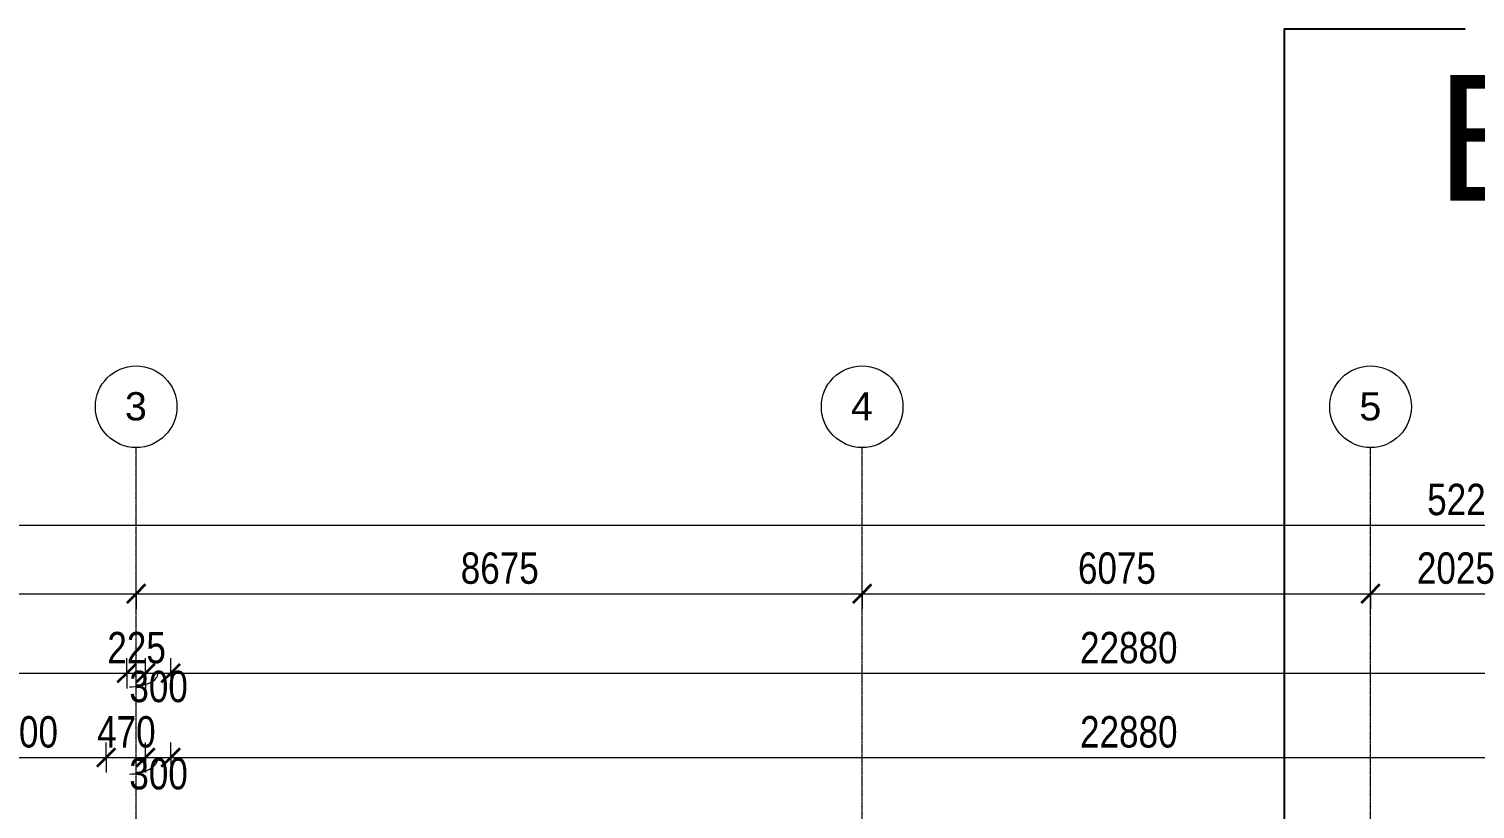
# Model space of a CAD drawing. Header units: millimetres. Extents: x -35190 to 411743, y -233114 to 23872.
# Drawn here: x -1970 to 15310, y 14553 to 23872 of the extents above; entities that cross this region are included whole.
import ezdxf

# ---------------------------------------------------------------- set-up
doc = ezdxf.new("R2010")
doc.units = ezdxf.units.MM
doc.linetypes.add('Grid Line', pattern=[22.225, 12.7, -3.175, 3.175, -3.175])
for name, color, linetype, lineweight in [('A-ANNO-DIMS', 211, 'Continuous', 9), ('A-ANNO-DIMS-75', 211, 'Continuous', 9), ('G-ANNO-TEXT', 231, 'Continuous', 9), ('S-GRID', 1, 'Continuous', 9), ('S-GRID-IDEN', 1, 'Continuous', 9)]:
    doc.layers.add(name, color=color, linetype=linetype, lineweight=lineweight)
doc.styles.add('Arial_2', font='arial.ttf', dxfattribs={"height": 337.5})
doc.styles.add('Arial_3', font='arial.ttf', dxfattribs={"width": 0.8, "height": 375})
doc.styles.add('Arial_4', font='arial.ttf', dxfattribs={"height": 1500})
doc.dimstyles.new('main_4_5mm', dxfattribs={"dimscale": 304.8, "dimtxt": 382.597275, "dimasz": 0.738189, "dimexe": 0.590551, "dimexo": 0.0625, "dimgap": 0.024606, "dimtad": 1, "dimdec": 0, "dimzin": 0, "dimdsep": 46, "dimtxsty": 'Arial_3', "dimblk1": 'OBLIQUE', "dimblk2": 'OBLIQUE', "dimsah": 1, "dimcen": 0.09, "dimdle": 0.590551, "dimazin": 0, "dimtfac": 1, "dimtdec": 4, "dimtix": 1, "dimtmove": 0, "dimatfit": 3, "dimfxl": 0.590551, "dimfxlon": 1, "dimtvp": 1, "dimtolj": 1, "dimtzin": 0, "dimarcsym": 2})
doc.dimstyles.new('main_4_5mm_1', dxfattribs={"dimscale": 304.8, "dimtxt": 382.597275, "dimasz": 0.738189, "dimexe": 0.590551, "dimexo": 0.0625, "dimgap": 0.024606, "dimtad": 1, "dimdec": 0, "dimzin": 0, "dimdsep": 46, "dimtxsty": 'Arial_3', "dimblk1": 'OBLIQUE', "dimblk2": 'OBLIQUE', "dimsah": 1, "dimcen": 0.09, "dimdle": 0.590551, "dimazin": 0, "dimtfac": 1, "dimtdec": 4, "dimtix": 1, "dimtmove": 1, "dimatfit": 3, "dimfxl": 0.590551, "dimfxlon": 1, "dimtvp": 1, "dimtolj": 1, "dimtzin": 0, "dimarcsym": 2})

# ---------------------------------------------------------------- blocks, each defined once
blk = doc.blocks.new('Grid - M_Grid Head - Circle-24584-GROUND FLOOR')
at = {"layer": 'S-GRID-IDEN'}
blk.add_circle((0, 0), 6.5, dxfattribs=at)
blk = doc.blocks.new('DIMBLOCK204-GROUND FLOOR')
at = {"layer": 'A-ANNO-DIMS-75', "transparency": 16777216}
for p, q in [((-5651, 17125), (-5651, 17305)), ((-689, 17125), (-689, 17305)), ((-5651, 17125), (-689, 17125)), ((-5651, 17125), (-5651, 16945)), ((-689, 17125), (-689, 16945))]:
    blk.add_line(p, q, dxfattribs=at)
at = {"layer": 'A-ANNO-DIMS-75', "lineweight": 35, "transparency": 16777216}
for p, q in [((-5651, 17125), (-5764, 17013)), ((-5651, 17125), (-5539, 17238)), ((-689, 17125), (-801, 17013)), ((-689, 17125), (-576, 17238))]:
    blk.add_line(p, q, dxfattribs=at)
at = {"layer": 'A-ANNO-DIMS-75', "color": 0, "transparency": 16777216, "insert": (-3629, 17619), "char_height": 375, "width": 1101.88, "attachment_point": 1, "line_spacing_factor": 0.941778, "style": 'Arial_3'}
blk.add_mtext('4963', dxfattribs=at)
blk = doc.blocks.new('_Oblique')
at = {"color": 0, "linetype": 'ByBlock', "lineweight": -2}
blk.add_line((-0.5, -0.5), (0.5, 0.5), dxfattribs=at)
blk = doc.blocks.new('DIMBLOCK205-GROUND FLOOR')
at = {"layer": 'A-ANNO-DIMS-75', "transparency": 16777216}
for p, q in [((-689, 17125), (-689, 17305)), ((7986, 17125), (7986, 17305)), ((-689, 17125), (7986, 17125)), ((-689, 17125), (-689, 16945)), ((7986, 17125), (7986, 16945))]:
    blk.add_line(p, q, dxfattribs=at)
at = {"layer": 'A-ANNO-DIMS-75', "lineweight": 35, "transparency": 16777216}
for p, q in [((-689, 17125), (-801, 17013)), ((-689, 17125), (-576, 17238)), ((7986, 17125), (7874, 17013)), ((7986, 17125), (8099, 17238))]:
    blk.add_line(p, q, dxfattribs=at)
at = {"layer": 'A-ANNO-DIMS-75', "color": 0, "transparency": 16777216, "insert": (3190, 17619), "char_height": 375, "width": 1101.88, "attachment_point": 1, "line_spacing_factor": 0.941778, "style": 'Arial_3'}
blk.add_mtext('8675', dxfattribs=at)
blk = doc.blocks.new('DIMBLOCK206-GROUND FLOOR')
at = {"layer": 'A-ANNO-DIMS-75', "transparency": 16777216}
for p, q in [((7986, 17125), (7986, 17305)), ((14061, 17125), (14061, 17305)), ((7986, 17125), (14061, 17125)), ((7986, 17125), (7986, 16945)), ((14061, 17125), (14061, 16945))]:
    blk.add_line(p, q, dxfattribs=at)
at = {"layer": 'A-ANNO-DIMS-75', "lineweight": 35, "transparency": 16777216}
for p, q in [((7986, 17125), (7874, 17013)), ((7986, 17125), (8099, 17238)), ((14061, 17125), (13949, 17013)), ((14061, 17125), (14174, 17238))]:
    blk.add_line(p, q, dxfattribs=at)
at = {"layer": 'A-ANNO-DIMS-75', "color": 0, "transparency": 16777216, "insert": (10565, 17619), "char_height": 375, "width": 1101.88, "attachment_point": 1, "line_spacing_factor": 0.941778, "style": 'Arial_3'}
blk.add_mtext('6075', dxfattribs=at)
blk = doc.blocks.new('DIMBLOCK207-GROUND FLOOR')
at = {"layer": 'A-ANNO-DIMS-75', "transparency": 16777216}
for p, q in [((14061, 17125), (14061, 17305)), ((16086, 17125), (16086, 17305)), ((14061, 17125), (16086, 17125)), ((14061, 17125), (14061, 16945)), ((16086, 17125), (16086, 16945))]:
    blk.add_line(p, q, dxfattribs=at)
at = {"layer": 'A-ANNO-DIMS-75', "lineweight": 35, "transparency": 16777216}
for p, q in [((14061, 17125), (13949, 17013)), ((14061, 17125), (14174, 17238)), ((16086, 17125), (15974, 17013)), ((16086, 17125), (16199, 17238))]:
    blk.add_line(p, q, dxfattribs=at)
at = {"layer": 'A-ANNO-DIMS-75', "color": 0, "transparency": 16777216, "insert": (14615, 17619), "char_height": 375, "width": 1101.88, "attachment_point": 1, "line_spacing_factor": 0.941778, "style": 'Arial_3'}
blk.add_mtext('2025', dxfattribs=at)
blk = doc.blocks.new('DIMBLOCK220-GROUND FLOOR')
at = {"layer": 'A-ANNO-DIMS-75', "transparency": 16777216}
for p, q in [((-3146, 15169), (-3146, 15349)), ((-1046, 15169), (-1046, 15349)), ((-3146, 15169), (-1046, 15169)), ((-3146, 15169), (-3146, 14989)), ((-1046, 15169), (-1046, 14989))]:
    blk.add_line(p, q, dxfattribs=at)
at = {"layer": 'A-ANNO-DIMS-75', "lineweight": 35, "transparency": 16777216}
for p, q in [((-3146, 15169), (-3034, 15281)), ((-1046, 15169), (-934, 15281)), ((-3146, 15169), (-3259, 15056)), ((-1046, 15169), (-1159, 15056))]:
    blk.add_line(p, q, dxfattribs=at)
at = {"layer": 'A-ANNO-DIMS-75', "color": 0, "transparency": 16777216, "insert": (-2555, 15663), "char_height": 375, "width": 1101.88, "attachment_point": 1, "line_spacing_factor": 0.941778, "style": 'Arial_3'}
blk.add_mtext('2100', dxfattribs=at)
blk = doc.blocks.new('DIMBLOCK221-GROUND FLOOR')
at = {"layer": 'A-ANNO-DIMS-75', "transparency": 16777216}
for p, q in [((-1046, 15169), (-1046, 15349)), ((-576, 15169), (-576, 15349)), ((-1046, 15169), (-576, 15169)), ((-1046, 15169), (-1046, 14989)), ((-576, 15169), (-576, 14989))]:
    blk.add_line(p, q, dxfattribs=at)
at = {"layer": 'A-ANNO-DIMS-75', "lineweight": 35, "transparency": 16777216}
for p, q in [((-1046, 15169), (-934, 15281)), ((-576, 15169), (-464, 15281)), ((-1046, 15169), (-1159, 15056)), ((-576, 15169), (-689, 15056))]:
    blk.add_line(p, q, dxfattribs=at)
at = {"layer": 'A-ANNO-DIMS-75', "color": 0, "transparency": 16777216, "insert": (-1155, 15663), "char_height": 375, "width": 826.41, "attachment_point": 1, "line_spacing_factor": 0.941778, "style": 'Arial_3'}
blk.add_mtext('470', dxfattribs=at)
blk = doc.blocks.new('DIMBLOCK222-GROUND FLOOR')
at = {"layer": 'A-ANNO-DIMS-75', "transparency": 16777216}
for p, q in [((-576, 15169), (-576, 15349)), ((-276, 15169), (-276, 15349)), ((-576, 15169), (-276, 15169)), ((-576, 15169), (-576, 14989)), ((-276, 15169), (-276, 14989))]:
    blk.add_line(p, q, dxfattribs=at)
at = {"layer": 'A-ANNO-DIMS-75', "lineweight": 35, "transparency": 16777216}
for p, q in [((-576, 15169), (-464, 15281)), ((-276, 15169), (-164, 15281)), ((-576, 15169), (-689, 15056)), ((-276, 15169), (-389, 15056))]:
    blk.add_line(p, q, dxfattribs=at)
at = {"layer": 'A-ANNO-DIMS-75', "transparency": 16777216}
blk.add_ellipse((-770, 15169), major_axis=(-344, 0), ratio=0.57561, start_param=1.570796, end_param=3.141593, dxfattribs=at)
at = {"layer": 'A-ANNO-DIMS-75', "color": 0, "transparency": 16777216, "insert": (-770, 15163), "char_height": 375, "width": 826.41, "attachment_point": 1, "line_spacing_factor": 0.941778, "style": 'Arial_3'}
blk.add_mtext('300', dxfattribs=at)
blk = doc.blocks.new('DIMBLOCK223-GROUND FLOOR')
at = {"layer": 'A-ANNO-DIMS-75', "transparency": 16777216}
for p, q in [((-276, 15169), (-276, 15349)), ((22604, 15169), (22604, 15349)), ((-276, 15169), (22604, 15169)), ((-276, 15169), (-276, 14989)), ((22604, 15169), (22604, 14989))]:
    blk.add_line(p, q, dxfattribs=at)
at = {"layer": 'A-ANNO-DIMS-75', "lineweight": 35, "transparency": 16777216}
for p, q in [((-276, 15169), (-164, 15281)), ((22604, 15169), (22716, 15281)), ((-276, 15169), (-389, 15056)), ((22604, 15169), (22491, 15056))]:
    blk.add_line(p, q, dxfattribs=at)
at = {"layer": 'A-ANNO-DIMS-75', "color": 0, "transparency": 16777216, "insert": (10590, 15663), "char_height": 375, "width": 1377.35, "attachment_point": 1, "line_spacing_factor": 0.941778, "style": 'Arial_3'}
blk.add_mtext('22880', dxfattribs=at)
blk = doc.blocks.new('DIMBLOCK241-GROUND FLOOR')
at = {"layer": 'A-ANNO-DIMS-75', "transparency": 16777216}
for p, q in [((-10601, 16175), (-10601, 16355)), ((-801, 16175), (-801, 16355)), ((-10601, 16175), (-801, 16175)), ((-10601, 16175), (-10601, 15995)), ((-801, 16175), (-801, 15995))]:
    blk.add_line(p, q, dxfattribs=at)
at = {"layer": 'A-ANNO-DIMS-75', "lineweight": 35, "transparency": 16777216}
for p, q in [((-10601, 16175), (-10489, 16288)), ((-801, 16175), (-689, 16288)), ((-10601, 16175), (-10714, 16063)), ((-801, 16175), (-914, 16063))]:
    blk.add_line(p, q, dxfattribs=at)
at = {"layer": 'A-ANNO-DIMS-75', "color": 0, "transparency": 16777216, "insert": (-6160, 16669), "char_height": 375, "width": 1101.88, "attachment_point": 1, "line_spacing_factor": 0.941778, "style": 'Arial_3'}
blk.add_mtext('9800', dxfattribs=at)
blk = doc.blocks.new('DIMBLOCK242-GROUND FLOOR')
at = {"layer": 'A-ANNO-DIMS-75', "transparency": 16777216}
for p, q in [((-801, 16175), (-801, 16355)), ((-576, 16175), (-576, 16355)), ((-801, 16175), (-576, 16175)), ((-801, 16175), (-801, 15995)), ((-576, 16175), (-576, 15995))]:
    blk.add_line(p, q, dxfattribs=at)
at = {"layer": 'A-ANNO-DIMS-75', "lineweight": 35, "transparency": 16777216}
for p, q in [((-801, 16175), (-689, 16288)), ((-576, 16175), (-464, 16288)), ((-801, 16175), (-914, 16063)), ((-576, 16175), (-689, 16063))]:
    blk.add_line(p, q, dxfattribs=at)
at = {"layer": 'A-ANNO-DIMS-75', "color": 0, "transparency": 16777216, "insert": (-1033, 16669), "char_height": 375, "width": 826.41, "attachment_point": 1, "line_spacing_factor": 0.941778, "style": 'Arial_3'}
blk.add_mtext('225', dxfattribs=at)
blk = doc.blocks.new('DIMBLOCK243-GROUND FLOOR')
at = {"layer": 'A-ANNO-DIMS-75', "transparency": 16777216}
for p, q in [((-576, 16175), (-576, 16355)), ((-276, 16175), (-276, 16355)), ((-576, 16175), (-276, 16175)), ((-576, 16175), (-576, 15995)), ((-276, 16175), (-276, 15995))]:
    blk.add_line(p, q, dxfattribs=at)
at = {"layer": 'A-ANNO-DIMS-75', "lineweight": 35, "transparency": 16777216}
for p, q in [((-576, 16175), (-464, 16288)), ((-276, 16175), (-164, 16288)), ((-576, 16175), (-689, 16063)), ((-276, 16175), (-389, 16063))]:
    blk.add_line(p, q, dxfattribs=at)
at = {"layer": 'A-ANNO-DIMS-75', "transparency": 16777216}
blk.add_ellipse((-770, 16175), major_axis=(-344, 0), ratio=0.473444, start_param=1.570796, end_param=3.141593, dxfattribs=at)
at = {"layer": 'A-ANNO-DIMS-75', "color": 0, "transparency": 16777216, "insert": (-770, 16205), "char_height": 375, "width": 826.41, "attachment_point": 1, "line_spacing_factor": 0.941778, "style": 'Arial_3'}
blk.add_mtext('300', dxfattribs=at)
blk = doc.blocks.new('DIMBLOCK244-GROUND FLOOR')
at = {"layer": 'A-ANNO-DIMS-75', "transparency": 16777216}
for p, q in [((-276, 16175), (-276, 16355)), ((22604, 16175), (22604, 16355)), ((-276, 16175), (22604, 16175)), ((-276, 16175), (-276, 15995)), ((22604, 16175), (22604, 15995))]:
    blk.add_line(p, q, dxfattribs=at)
at = {"layer": 'A-ANNO-DIMS-75', "lineweight": 35, "transparency": 16777216}
for p, q in [((-276, 16175), (-164, 16288)), ((22604, 16175), (22716, 16288)), ((-276, 16175), (-389, 16063)), ((22604, 16175), (22491, 16063))]:
    blk.add_line(p, q, dxfattribs=at)
at = {"layer": 'A-ANNO-DIMS-75', "color": 0, "transparency": 16777216, "insert": (10590, 16669), "char_height": 375, "width": 1377.35, "attachment_point": 1, "line_spacing_factor": 0.941778, "style": 'Arial_3'}
blk.add_mtext('22880', dxfattribs=at)
blk = doc.blocks.new('DIMBLOCK249-GROUND FLOOR')
at = {"layer": 'A-ANNO-DIMS-75', "transparency": 16777216}
for p, q in [((-10826, 17945), (-10826, 18125)), ((41449, 17945), (41449, 18125)), ((-11006, 17945), (41629, 17945)), ((-10826, 17945), (-10826, 17765)), ((41449, 17945), (41449, 17765))]:
    blk.add_line(p, q, dxfattribs=at)
at = {"layer": 'A-ANNO-DIMS-75', "lineweight": 35, "transparency": 16777216}
for p, q in [((-10826, 17945), (-10714, 18057)), ((41449, 17945), (41561, 18057)), ((-10826, 17945), (-10939, 17832)), ((41449, 17945), (41336, 17832))]:
    blk.add_line(p, q, dxfattribs=at)
at = {"layer": 'A-ANNO-DIMS-75', "color": 0, "transparency": 16777216, "insert": (14738, 18439), "char_height": 375, "width": 1377.35, "attachment_point": 1, "line_spacing_factor": 0.941778, "style": 'Arial_3'}
blk.add_mtext('52275', dxfattribs=at)

msp = doc.modelspace()

# ---------------------------------------------------------------- linework, layer by layer
for q in [(13028.5, -29344), (15190.3, 23872.4)]:
    msp.add_line((13028.5, 23872.4), q)
at = {"layer": 'S-GRID', "linetype": 'Grid Line'}
for p, q in [((-688.6, -23401.6), (-688.6, 18871.1)), ((7986.4, -23401.6), (7986.4, 18871.1)), ((14061.4, -23401.6), (14061.4, 18871.1))]:
    msp.add_line(p, q, dxfattribs=at)

# ---------------------------------------------------------------- block references
at = {"layer": 'S-GRID-IDEN', "xscale": 74.99999999999996, "yscale": 74.99999999999996, "zscale": 74.99999999999996}
for p in [(-688.6, 19358.6), (7986.4, 19358.6), (14061.4, 19358.6)]:
    msp.add_blockref('Grid - M_Grid Head - Circle-24584-GROUND FLOOR', p, dxfattribs=at)

# ---------------------------------------------------------------- texts
at = {"layer": 'G-ANNO-TEXT', "color": 7, "insert": (14842, 23321.2), "char_height": 1500, "width": 2560.888, "attachment_point": 1, "style": 'Arial_4', "bg_fill": 3, "box_fill_scale": 1.25, "bg_fill_color": 256, "bg_fill_true_color": 13158600, "bg_fill_transparency": 0}
msp.add_mtext('B', dxfattribs=at)

# ---------------------------------------------------------------- dimensions: what is measured, and where the dimension line sits
at = {"layer": 'A-ANNO-DIMS'}
for base, p1, p2, override, picture, middle in [((41448.9, 17944.6), (-10826.1, 17764.6), (41448.9, 17764.6), {"dimpost": '<>', "dimfxl": 52275}, 'DIMBLOCK249-GROUND FLOOR', (15311.4, 18143.5)), ((-688.5949746, 17125.0992102), (-5651.0949746, 17305.0992102), (-688.5949746, 17305.0992102), {"dimpost": '<>', "dimfxl": 4962.5}, 'DIMBLOCK204-GROUND FLOOR', (-3169.8449746, 17324.1919808)), ((7986.4, 17125.1), (-688.6, 17305.1), (7986.4, 17305.1), {"dimpost": '<>', "dimfxl": 8675}, 'DIMBLOCK205-GROUND FLOOR', (3648.9, 17324.1)), ((14061.4, 17125.1), (7986.4, 17305.1), (14061.4, 17305.1), {"dimpost": '<>', "dimfxl": 6075}, 'DIMBLOCK206-GROUND FLOOR', (11023.9, 17324.1)), ((16086.4, 17125.1), (14061.4, 17305.1), (16086.4, 17305.1), {"dimpost": '<>', "dimfxl": 2025}, 'DIMBLOCK207-GROUND FLOOR', (15073.9, 17324.1)), ((-801.1, 16175.1), (-10601.1, 15995.1), (-801.1, 15995.1), {"dimpost": '<>', "dimfxl": 9800}, 'DIMBLOCK241-GROUND FLOOR', (-5701.1, 16374.1)), ((-576.1, 16175.1), (-801.1, 15995.1), (-576.1, 15995.1), {"dimpost": '<>', "dimfxl": 225}, 'DIMBLOCK242-GROUND FLOOR', (-688.6, 16374.1)), ((22603.9, 16175.1), (-276.1, 15995.1), (22603.9, 15995.1), {"dimpost": '<>', "dimfxl": 22880}, 'DIMBLOCK244-GROUND FLOOR', (11163.9, 16374.1)), ((-1046.1, 15168.6), (-3146.1, 14988.6), (-1046.1, 14988.6), {"dimpost": '<>', "dimfxl": 2100}, 'DIMBLOCK220-GROUND FLOOR', (-2096.1, 15367.6)), ((-576.1, 15168.6), (-1046.1, 14988.6), (-576.1, 14988.6), {"dimpost": '<>', "dimfxl": 470}, 'DIMBLOCK221-GROUND FLOOR', (-811.1, 15367.6)), ((22603.9, 15168.6), (-276.1, 14988.6), (22603.9, 14988.6), {"dimpost": '<>', "dimfxl": 22880}, 'DIMBLOCK223-GROUND FLOOR', (11163.9, 15367.6))]:
    dim = msp.add_linear_dim(base=base, p1=p1, p2=p2, dimstyle='main_4_5mm', override=override, dxfattribs=at)
    dim.commit()
    dim.dimension.update_dxf_attribs({"geometry": picture, "text_midpoint": middle})
for base, p1, p2, picture, middle in [((-276.1, 16175.1), (-576.1, 15995.1), (-276.1, 15995.1), 'DIMBLOCK243-GROUND FLOOR', (-357.2, 15954.6)), ((-276.1, 15168.6), (-576.1, 14988.6), (-276.1, 14988.6), 'DIMBLOCK222-GROUND FLOOR', (-357.2, 14913))]:
    dim = msp.add_linear_dim(base=base, p1=p1, p2=p2, dimstyle='main_4_5mm_1', override={"dimpost": '<>', "dimfxl": 300}, dxfattribs=at)
    dim.commit()
    dim.dimension.update_dxf_attribs({"geometry": picture, "text_midpoint": middle, "dimtype": 160})

# ---------------------------------------------------------------- next in the draw order: texts
at = {"layer": 'S-GRID-IDEN', "char_height": 337.5, "width": 318.671, "attachment_point": 1, "style": 'Arial_2', "bg_fill": 3, "box_fill_scale": 1.25, "bg_fill_color": 256, "bg_fill_true_color": 13158600, "bg_fill_transparency": 0}
for s, insert in [('3', (-822.6, 19533.1)), ('4', (7852.4, 19533.1)), ('5', (13927.4, 19533.1))]:
    msp.add_mtext(s, dxfattribs=dict(at, insert=insert))

doc.saveas('drawing.dxf')
